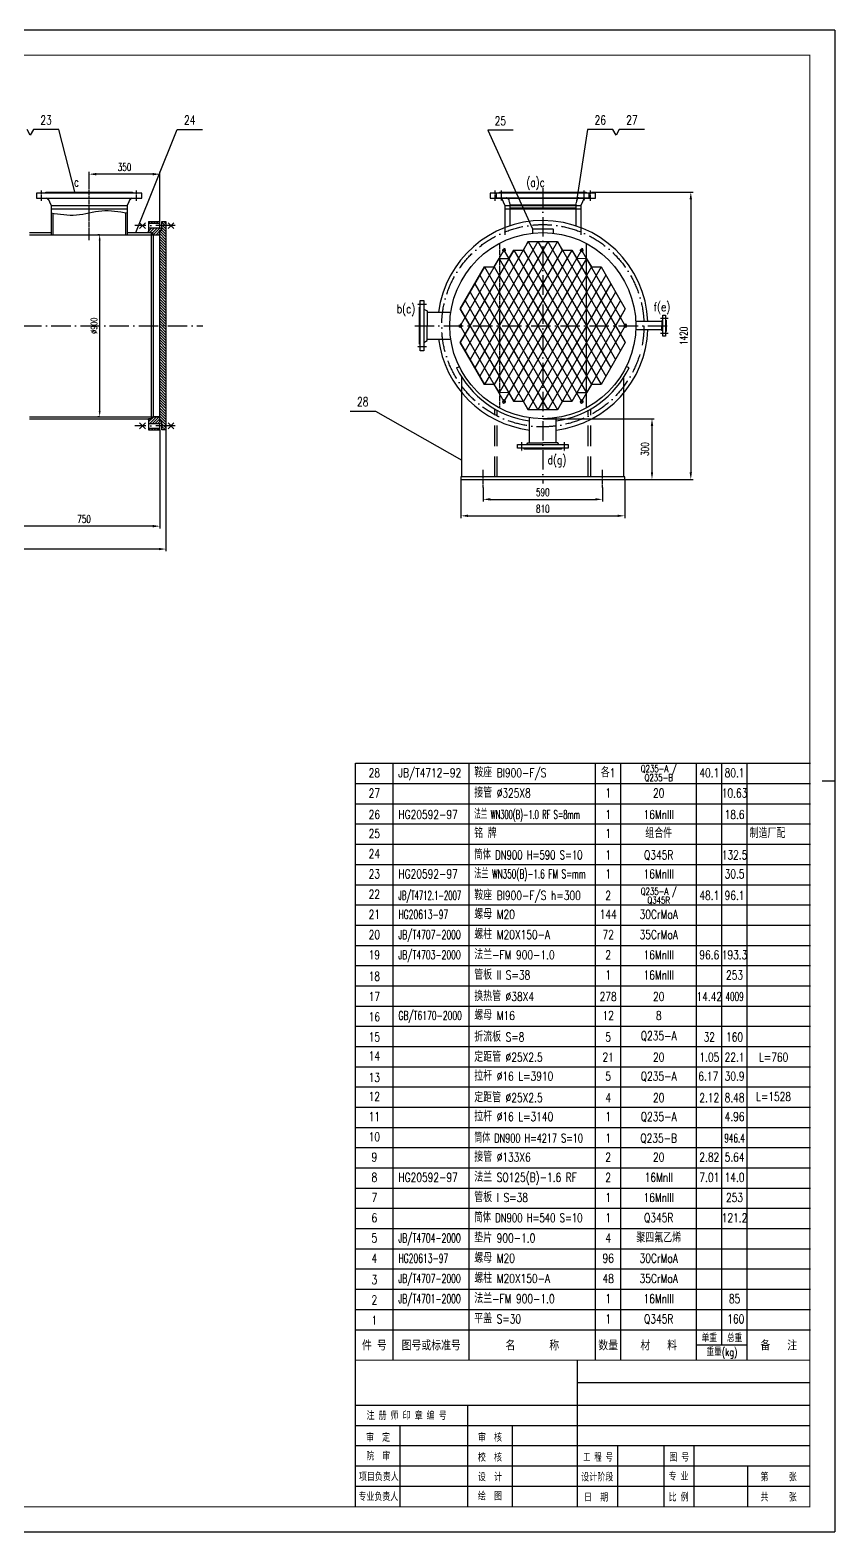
# Model space of a CAD drawing. Extents: x 13635 to 24147, y 6397 to 13822.
# Drawn here: x 20167 to 24147, y 6397 to 13822 of the extents above; entities that cross this region are included whole.
import ezdxf
from ezdxf.enums import TextEntityAlignment as Align

# ---------------------------------------------------------------- set-up
doc = ezdxf.new("R2010")
doc.units = 0
doc.header["$LTSCALE"] = 8
for name, pattern in [('ACAD_ISO10W100', [18, 12, -3, 0, -3]), ('CENTER', [2, 1.25, -0.25, 0.25, -0.25]), ('DASHED', [19.05, 12.7, -6.35]), ('HIDDEN', [0.375, 0.25, -0.125])]:
    doc.linetypes.add(name, pattern=pattern)
for name, color, linetype in [('1', 1, 'Continuous'), ('2', 7, 'CENTER'), ('HGJ', 1, 'Continuous'), ('HGJX', 2, 'CENTER'), ('hgjy', 7, 'Continuous'), ('K1', 4, 'Continuous'), ('tank', 1, 'Continuous'), ('tankx', 2, 'ACAD_ISO10W100'), ('tanky', 7, 'Continuous'), ('zz', 1, 'Continuous'), ('zzx', 2, 'CENTER'), ('zzy', 7, 'DASHED')]:
    doc.layers.add(name, color=color, linetype=linetype)
doc.styles.add('hzfs', font='simplex.shx', dxfattribs={"width": 0.7, "bigfont": 'hzfs.shx'})
doc.styles.add('ST', font='', dxfattribs={"width": 0.75})
doc.styles.get("Standard").update_dxf_attribs({"font": 'txt', "width": 0.7, "bigfont": 'hztxt.shx'})
doc.styles.get('ST').set_extended_font_data('SimSun')
doc.dimstyles.new('ISO-25', dxfattribs={"dimtxt": 2.5, "dimasz": 2.5, "dimexe": 1.25, "dimexo": 0.625, "dimtad": 1, "dimtxsty": 'Standard', "dimcen": 2.5, "dimadec": 0, "dimazin": 0, "dimtfac": 1, "dimtmove": 0, "dimatfit": 3, "dimfxl": 1, "dimarcsym": 0})
pattern_1 = [(45, (10207.572, -10878.961), (-6.735192, 6.735192), [])]

# ---------------------------------------------------------------- blocks, each defined once
blk = doc.blocks.new('*D169')
at = {"layer": '1', "color": 4, "lineweight": -2}
for p, q in [((20511.1, 12810), (20502.1, 12810)), ((20511.1, 12782), (20511.1, 11938)), ((20511.1, 11910), (20502.1, 11910))]:
    blk.add_line(p, q, dxfattribs=at)
at = {"layer": '1', "color": 4}
for points in [[(20506.5, 12782), (20515.8, 12782), (20511.1, 12810)], [(20506.5, 11938), (20515.8, 11938), (20511.1, 11910)]]:
    blk.add_solid(points, dxfattribs=at)
at = {"layer": 'Defpoints', "color": 0}
for p in [(20511.1, 12810), (20511.1, 11910), (20511.1, 11910)]:
    blk.add_point(p, dxfattribs=at)
at = {"layer": '1', "color": 7, "insert": (20483.1, 12360), "char_height": 30, "attachment_point": 5, "rotation": 90, "style": 'hzfs'}
blk.add_mtext('%%C900', dxfattribs=at)
blk = doc.blocks.new('*D173')
at = {"color": 4, "lineweight": -2}
for p, q in [((20059.1, 11840), (20059.1, 11357.8)), ((20809.1, 11845), (20809.1, 11357.8)), ((20774.1, 11369), (20094.1, 11369))]:
    blk.add_line(p, q, dxfattribs=at)
at = {"color": 4}
for points in [[(20094.1, 11374.9), (20094.1, 11363.2), (20059.1, 11369)], [(20774.1, 11374.9), (20774.1, 11363.2), (20809.1, 11369)]]:
    blk.add_solid(points, dxfattribs=at)
at = {"layer": 'Defpoints', "color": 0}
for p in [(20059.1, 11840), (20809.1, 11845), (20059.1, 11369)]:
    blk.add_point(p, dxfattribs=at)
at = {"color": 7, "insert": (20434.1, 11404), "char_height": 37.5, "attachment_point": 5, "style": 'hzfs'}
blk.add_mtext('750', dxfattribs=at)
blk = doc.blocks.new('*D175')
at = {"color": 4, "lineweight": -2}
for p, q in [((20459.1, 13057.5), (20459.1, 13120.4)), ((20774.1, 13109.2), (20494.1, 13109.2)), ((20809.1, 12875), (20809.1, 13120.4))]:
    blk.add_line(p, q, dxfattribs=at)
at = {"color": 4}
for points in [[(20494.1, 13115), (20494.1, 13103.3), (20459.1, 13109.2)], [(20774.1, 13115), (20774.1, 13103.3), (20809.1, 13109.2)]]:
    blk.add_solid(points, dxfattribs=at)
at = {"layer": 'Defpoints', "color": 0}
for p in [(20459.1, 13109.2), (20459.1, 13057.5), (20809.1, 12875)]:
    blk.add_point(p, dxfattribs=at)
at = {"color": 7, "insert": (20634.1, 13144.2), "char_height": 37.5, "attachment_point": 5, "style": 'hzfs'}
blk.add_mtext('350', dxfattribs=at)
blk = doc.blocks.new('*D176')
at = {"color": 4, "lineweight": -2}
for p, q in [((15020.1, 11845), (15020.1, 11244.6)), ((20839.1, 11845), (20839.1, 11244.6)), ((20804.1, 11255.9), (15055.1, 11255.9))]:
    blk.add_line(p, q, dxfattribs=at)
at = {"color": 4}
for points in [[(15055.1, 11261.7), (15055.1, 11250), (15020.1, 11255.9)], [(20804.1, 11261.7), (20804.1, 11250), (20839.1, 11255.9)]]:
    blk.add_solid(points, dxfattribs=at)
at = {"layer": 'Defpoints', "color": 0}
for p in [(15020.1, 11845), (20839.1, 11845), (15020.1, 11255.9)]:
    blk.add_point(p, dxfattribs=at)
at = {"color": 7, "insert": (17775.6, 11300.7), "char_height": 37.5, "attachment_point": 5, "style": 'hzfs'}
blk.add_mtext('(5783)', dxfattribs=at)
blk = doc.blocks.new('*D188')
at = {"color": 4, "lineweight": -2}
for p, q in [((22407.6, 11560), (22407.6, 11490.4)), ((22997.6, 11560), (22997.6, 11490.4)), ((22442.6, 11501.6), (22962.6, 11501.6))]:
    blk.add_line(p, q, dxfattribs=at)
at = {"color": 4}
for points in [[(22442.6, 11507.5), (22442.6, 11495.8), (22407.6, 11501.6)], [(22962.6, 11507.5), (22962.6, 11495.8), (22997.6, 11501.6)]]:
    blk.add_solid(points, dxfattribs=at)
at = {"layer": 'Defpoints', "color": 0}
for p in [(22407.6, 11560), (22997.6, 11560), (22997.6, 11501.6)]:
    blk.add_point(p, dxfattribs=at)
at = {"color": 7, "insert": (22702.6, 11536.6), "char_height": 37.5, "attachment_point": 5, "style": 'hzfs'}
blk.add_mtext('590', dxfattribs=at)
blk = doc.blocks.new('*D189')
at = {"color": 4, "lineweight": -2}
for p, q in [((22297.6, 11600), (22297.6, 11408.9)), ((23107.6, 11600), (23107.6, 11408.9)), ((22332.6, 11420.1), (23072.6, 11420.1))]:
    blk.add_line(p, q, dxfattribs=at)
at = {"color": 4}
for points in [[(22332.6, 11426), (22332.6, 11414.3), (22297.6, 11420.1)], [(23072.6, 11426), (23072.6, 11414.3), (23107.6, 11420.1)]]:
    blk.add_solid(points, dxfattribs=at)
at = {"layer": 'Defpoints', "color": 0}
for p in [(22297.6, 11600), (23107.6, 11600), (23107.6, 11420.1)]:
    blk.add_point(p, dxfattribs=at)
at = {"color": 7, "insert": (22702.6, 11455.1), "char_height": 37.5, "attachment_point": 5, "style": 'hzfs'}
blk.add_mtext('810', dxfattribs=at)
blk = doc.blocks.new('*D162')
at = {"color": 4, "lineweight": -2}
for p, q in [((22942.6, 13020), (23445.7, 13020)), ((23434.4, 12985), (23434.4, 11635)), ((23107.6, 11600), (23445.7, 11600))]:
    blk.add_line(p, q, dxfattribs=at)
at = {"color": 4}
for points in [[(23428.6, 12985), (23440.2, 12985), (23434.4, 13020)], [(23428.6, 11635), (23440.2, 11635), (23434.4, 11600)]]:
    blk.add_solid(points, dxfattribs=at)
at = {"layer": 'Defpoints', "color": 0}
for p in [(22942.6, 13020), (23107.6, 11600), (23434.4, 11600)]:
    blk.add_point(p, dxfattribs=at)
at = {"color": 7, "insert": (23399.4, 12310), "char_height": 37.5, "attachment_point": 5, "rotation": 90, "style": 'hzfs'}
blk.add_mtext('1420', dxfattribs=at)
blk = doc.blocks.new('*D190')
at = {"color": 4, "lineweight": -2}
for p, q in [((22702.6, 11900), (23253.8, 11900)), ((23242.5, 11865), (23242.5, 11635)), ((23107.6, 11600), (23253.8, 11600))]:
    blk.add_line(p, q, dxfattribs=at)
at = {"color": 4}
for points in [[(23236.7, 11865), (23248.4, 11865), (23242.5, 11900)], [(23236.7, 11635), (23248.4, 11635), (23242.5, 11600)]]:
    blk.add_solid(points, dxfattribs=at)
at = {"layer": 'Defpoints', "color": 0}
for p in [(22702.6, 11900), (23107.6, 11600), (23242.5, 11600)]:
    blk.add_point(p, dxfattribs=at)
at = {"color": 7, "insert": (23207.5, 11750), "char_height": 37.5, "attachment_point": 5, "rotation": 90, "style": 'hzfs'}
blk.add_mtext('300', dxfattribs=at)

msp = doc.modelspace()

# ---------------------------------------------------------------- hatches: boundary and pattern name
at = {"layer": '2'}
h = msp.add_hatch(dxfattribs=at)
h.set_pattern_fill('ANSI31', color=256, scale=3, style=0)
h.set_pattern_definition(pattern_1)
h.paths.add_polyline_path([(20809.09138, 12866.48151), (20809.09138, 12874.98151), (20753.09138, 12874.98151), (20753.09138, 12866.48151)])
h.paths.add_polyline_path([(20809.09138, 12809.98151), (20809.09138, 12832.48151), (20819.09138, 12832.48151), (20819.09138, 12837.48151), (20809.09138, 12843.48151), (20753.09138, 12843.48151), (20753.09138, 12819.98151), (20767.09138, 12819.98151), (20777.09138, 12809.98151)])
h = msp.add_hatch(dxfattribs=at)
h.set_pattern_fill('ANSI31', color=256, scale=3, angle=-90, style=0)
h.set_pattern_definition([(315, (10207.572, -10878.961), (6.735192, 6.735192), [])])
h.paths.add_polyline_path([(20839.09138, 12359.98151), (20839.09138, 12854.98151), (20819.09138, 12854.98151), (20819.09138, 12832.48151), (20809.09138, 12832.48151), (20809.09138, 12359.98151)])
h.paths.add_polyline_path([(20839.09138, 12854.98151), (20839.09138, 12874.98151), (20819.09138, 12874.98151), (20819.09138, 12854.98151)])
h.paths.add_polyline_path([(20819.09138, 11887.48151), (20819.09138, 11864.98151), (20839.09138, 11864.98151), (20839.09138, 12359.98151), (20809.09138, 12359.98151), (20809.09138, 11887.48151)])
h.paths.add_polyline_path([(20839.09138, 11844.98151), (20839.09138, 11864.98151), (20819.09138, 11864.98151), (20819.09138, 11844.98151)])
h = msp.add_hatch(dxfattribs=at)
h.set_pattern_fill('ANSI31', color=256, scale=3, style=0)
h.set_pattern_definition(pattern_1)
h.paths.add_polyline_path([(20809.09138, 11876.48151), (20819.09138, 11882.48151), (20819.09138, 11887.48151), (20809.09138, 11887.48151), (20809.09138, 11909.98151), (20777.09138, 11909.98151), (20767.09138, 11899.98151), (20753.09138, 11899.98151), (20753.09138, 11876.48151)])
h.paths.add_polyline_path([(20809.09138, 11844.98151), (20809.09138, 11853.48151), (20753.09138, 11853.48151), (20753.09138, 11844.98151)])

# ---------------------------------------------------------------- linework, layer by layer
for p, q in [((24147.38427, 13821.68095), (13634.88427, 13821.68095)), ((24147.38427, 13821.68095), (24147.38427, 6396.68095)), ((22430.224, 13326.02403), (22651.88195, 12839.16794)), ((22924.24081, 13329.76979), (22869.38428, 12974.98151)), ((22651.88195, 12839.16794), (22751.88195, 12839.16794)), ((22651.88195, 12839.16794), (22651.88195, 12816.82817)), ((22753.3866, 12839.16794), (22753.3866, 12816.82817)), ((21874.60354, 11937.42258), (22302.63428, 11694.78803)), ((24147.38427, 10109.18095), (24084.88427, 10109.18095)), ((24022.38427, 7134.18095), (22874.42072, 7134.18095)), ((24022.38427, 7021.68095), (21775.86818, 7021.68095)), ((24022.38427, 6921.68095), (21775.86818, 6921.68095)), ((24022.38427, 6821.68095), (21775.86818, 6821.68095)), ((23448.92025, 6821.68095), (23448.92025, 6521.68095)), ((24022.38427, 6721.68095), (21775.86818, 6721.68095)), ((24022.38427, 6621.68095), (21775.86818, 6621.68095)), ((13634.88427, 6396.68095), (24147.38427, 6396.68095))]:
    msp.add_line(p, q)
at = {"color": 7}
for p, q in [((22874.42072, 6521.68095), (22874.42072, 7246.68095)), ((22331.03958, 6521.68095), (22331.03958, 7021.68095)), ((21997.11818, 6518.72137), (21997.11818, 6921.68095)), ((22552.28958, 6518.72137), (22552.28958, 6921.68095)), ((23073.01629, 6521.68095), (23073.01629, 6821.68095)), ((23302.78284, 6521.68095), (23302.78284, 6821.68095)), ((23717.28143, 6521.68095), (23717.28143, 6721.68095))]:
    msp.add_line(p, q, dxfattribs=at)
at = {"layer": '1'}
for p, q in [((20819.09138, 12874.98151), (20839.09138, 12874.98151)), ((20839.09138, 12874.98151), (20839.09138, 11844.98151)), ((20164.09138, 12819.98151), (20270.59138, 12819.98151)), ((20164.09138, 12809.98151), (20809.09138, 12809.98151)), ((20647.59138, 12819.98151), (20767.09138, 12819.98151)), ((22606.63428, 12734.10449), (22630.63428, 12775.67371)), ((22630.63428, 12775.67371), (22774.63428, 12775.67371)), ((22774.63428, 12775.67371), (22798.63428, 12734.10449)), ((22534.63428, 12692.53527), (22558.63428, 12734.10449)), ((22558.63428, 12734.10449), (22606.63428, 12734.10449)), ((22798.63428, 12734.10449), (22846.63428, 12734.10449)), ((22846.63428, 12734.10449), (22870.63428, 12692.53527)), ((22294.63428, 12443.11995), (22414.63428, 12650.96605)), ((22414.63428, 12650.96605), (22462.63428, 12650.96605)), ((22462.63428, 12650.96605), (22486.63428, 12692.53527)), ((22486.63428, 12692.53527), (22534.63428, 12692.53527)), ((22870.63428, 12692.53527), (22917.63428, 12694.26732)), ((22917.63428, 12694.26732), (22942.63428, 12650.96605)), ((22942.63428, 12650.96605), (22990.63428, 12650.96605)), ((22990.63428, 12650.96605), (23110.63428, 12443.11995)), ((22114.63428, 12442.3319), (22130.08426, 12433.599)), ((22130.08426, 12433.599), (22130.08426, 12359.98151)), ((22342.63428, 12359.98151), (22294.63428, 12443.11995)), ((23086.63428, 12401.55073), (23062.63428, 12359.98151)), ((23110.63428, 12443.11995), (23086.63428, 12401.55073)), ((22130.08426, 12286.36403), (22130.08426, 12359.98151)), ((22294.63428, 12276.84308), (22342.63428, 12359.98151)), ((23062.63428, 12359.98151), (23110.63428, 12276.84308)), ((23296.63428, 12386.85263), (23291.01633, 12383.41662)), ((23291.01633, 12383.41662), (23291.01633, 12359.98151)), ((23291.01633, 12336.54641), (23291.01633, 12359.98151)), ((23296.63428, 12333.1104), (23291.01633, 12336.54641)), ((22114.63428, 12277.63113), (22130.08426, 12286.36403)), ((22414.63428, 12068.99698), (22294.63428, 12276.84308)), ((23110.63428, 12276.84308), (22990.63428, 12068.99698)), ((22462.63428, 12068.99698), (22414.63428, 12068.99698)), ((22487.63428, 12029.15981), (22462.63428, 12068.99698)), ((22534.63428, 12027.42776), (22487.63428, 12029.15981)), ((22942.63428, 12068.99698), (22918.63428, 12027.42776)), ((22990.63428, 12068.99698), (22942.63428, 12068.99698)), ((22558.63428, 11985.85854), (22534.63428, 12027.42776)), ((22606.63428, 11985.85854), (22558.63428, 11985.85854)), ((22630.63428, 11944.28932), (22606.63428, 11985.85854)), ((22798.63428, 11985.85854), (22774.63428, 11944.28932)), ((22846.63428, 11985.85854), (22798.63428, 11985.85854)), ((22870.63428, 12027.42776), (22846.63428, 11985.85854)), ((22918.63428, 12027.42776), (22870.63428, 12027.42776)), ((20164.09138, 11909.98151), (20809.09138, 11909.98151)), ((20164.09138, 11899.98151), (20767.09138, 11899.98151)), ((22774.63428, 11944.28932), (22630.63428, 11944.28932)), ((20839.09138, 11844.98151), (20819.09138, 11844.98151)), ((22622.89963, 11771.98151), (22628.04589, 11780.23682)), ((22628.04589, 11780.23682), (22702.63428, 11780.23682)), ((22777.22266, 11780.23682), (22702.63428, 11780.23682)), ((22782.36892, 11771.98151), (22777.22266, 11780.23682))]:
    msp.add_line(p, q, dxfattribs=at)
at = {"layer": '1', "color": 0}
for p, q in [((22630.63428, 12775.67371), (22318.63428, 12235.27386)), ((22678.63428, 12775.67371), (22342.63428, 12193.70464)), ((22726.63428, 12775.67371), (22366.63428, 12152.13542)), ((22774.63428, 12775.67371), (22390.63428, 12110.5662)), ((22630.63428, 12775.67371), (23014.63428, 12110.5662)), ((22678.63428, 12775.67371), (23038.63428, 12152.13542)), ((22726.63428, 12775.67371), (23062.63428, 12193.70464)), ((22774.63428, 12775.67371), (23086.63428, 12235.27386)), ((22558.63428, 12734.10449), (22294.63428, 12276.84308)), ((22510.63428, 12734.10449), (22294.63428, 12359.98151)), ((22798.63428, 12734.10449), (22414.63428, 12068.99698)), ((22846.63428, 12734.10449), (22462.63428, 12068.99698)), ((22894.63428, 12734.10449), (22486.63428, 12027.42776)), ((22510.63428, 12734.10449), (22918.63428, 12027.42776)), ((22558.63428, 12734.10449), (22942.63428, 12068.99698)), ((22606.63428, 12734.10449), (22990.63428, 12068.99698)), ((22846.63428, 12734.10449), (23110.63428, 12276.84308)), ((22894.63428, 12734.10449), (23110.63428, 12359.98151)), ((22414.63428, 12650.96605), (22294.63428, 12443.11995)), ((22414.63428, 12650.96605), (22798.63428, 11985.85854)), ((22462.63428, 12650.96605), (22846.63428, 11985.85854)), ((22486.63428, 12692.53527), (22894.63428, 11985.85854)), ((22918.63428, 12692.53527), (22510.63428, 11985.85854)), ((22942.63428, 12650.96605), (22558.63428, 11985.85854)), ((22990.63428, 12650.96605), (22606.63428, 11985.85854)), ((22990.63428, 12650.96605), (23110.63428, 12443.11995)), ((22366.63428, 12567.82761), (22726.63428, 11944.28932)), ((22390.63428, 12609.39683), (22774.63428, 11944.28932)), ((23014.63428, 12609.39683), (22630.63428, 11944.28932)), ((23038.63428, 12567.82761), (22678.63428, 11944.28932)), ((22318.63428, 12484.68917), (22630.63428, 11944.28932)), ((22342.63428, 12526.25839), (22678.63428, 11944.28932)), ((23062.63428, 12526.25839), (22726.63428, 11944.28932)), ((23086.63428, 12484.68917), (22774.63428, 11944.28932)), ((22294.63428, 12443.11995), (22558.63428, 11985.85854)), ((23110.63428, 12443.11995), (22846.63428, 11985.85854)), ((22294.63428, 12359.98151), (22510.63428, 11985.85854)), ((23110.63428, 12359.98151), (22894.63428, 11985.85854)), ((22294.63428, 12276.84308), (22414.63428, 12068.99698)), ((23110.63428, 12276.84308), (22990.63428, 12068.99698))]:
    msp.add_line(p, q, dxfattribs=at)
at = {"layer": '1'}
for centre in [(22510.63428, 12734.10449), (22894.63428, 12734.10449), (22294.63428, 12359.98151), (23110.63428, 12359.98151), (22510.63428, 11985.85854), (22894.63428, 11985.85854)]:
    msp.add_circle(centre, 5, dxfattribs=at)
at = {"layer": '1', "color": 0}
for centre in [(22510.63428, 12734.10449), (22894.63428, 12734.10449), (22294.63428, 12359.98151), (23110.63428, 12359.98151), (22510.63428, 11985.85854), (22894.63428, 11985.85854)]:
    msp.add_arc(centre, 8, 180, 90, dxfattribs=at)
at = {"layer": '2'}
msp.add_line((22487.63428, 12766.1145), (22487.63428, 11953.84853), dxfattribs=at)
at = {"layer": 'HGJ'}
for p, q in [((20719.09138, 13015.98151), (20199.09138, 13015.98151)), ((20199.09138, 13015.98151), (20199.09138, 12989.98151)), ((20244.59138, 13015.98151), (20244.59138, 13019.98151)), ((20244.59138, 13019.98151), (20673.59138, 13019.98151)), ((20673.59138, 13019.98151), (20673.59138, 13015.98151)), ((20719.09138, 12989.98151), (20719.09138, 13015.98151)), ((22962.63428, 13015.98151), (22442.63428, 13015.98151)), ((22442.63428, 13015.98151), (22442.63428, 12989.98151)), ((22488.13428, 13015.98151), (22488.13428, 13019.98151)), ((22488.13428, 13019.98151), (22917.13428, 13019.98151)), ((22917.13428, 13019.98151), (22917.13428, 13015.98151)), ((22962.63428, 12989.98151), (22962.63428, 13015.98151)), ((20199.09138, 12989.98151), (20719.09138, 12989.98151)), ((20254.09138, 12989.98151), (20270.59138, 12953.98151)), ((20270.59138, 12953.98151), (20270.59138, 12809.98151)), ((20270.59138, 12953.98151), (20647.59138, 12953.98151)), ((20270.59138, 12937.98151), (20647.59138, 12937.98151)), ((20664.09138, 12989.98151), (20647.59138, 12953.98151)), ((20647.59138, 12953.98151), (20647.59138, 12809.98151)), ((22442.63428, 12989.98151), (22962.63428, 12989.98151)), ((22497.63428, 12989.98151), (22514.13428, 12953.98151)), ((22514.13428, 12953.98151), (22514.13428, 12809.98151)), ((22514.13428, 12953.98151), (22891.13428, 12953.98151)), ((22514.13428, 12937.98151), (22891.13428, 12937.98151)), ((22907.63428, 12989.98151), (22891.13428, 12953.98151)), ((22891.13428, 12953.98151), (22891.13428, 12809.98151)), ((20279.34138, 12916.60299), (20279.34138, 12809.98151)), ((20638.84138, 12919.36004), (20638.84138, 12809.98151)), ((22096.63428, 12234.98151), (22096.63428, 12484.98151)), ((22096.63428, 12484.98151), (22114.63428, 12484.98151)), ((22114.63428, 12484.98151), (22114.63428, 12234.98151)), ((22092.63428, 12267.98151), (22092.63428, 12451.98151)), ((22092.63428, 12451.98151), (22096.63428, 12451.98151)), ((22130.08426, 12426.48151), (22248.06321, 12426.48151)), ((23296.63428, 12412.48151), (23308.63428, 12412.48151)), ((23296.63428, 12307.48151), (23296.63428, 12412.48151)), ((23308.63428, 12412.48151), (23308.63428, 12307.48151)), ((23291.01633, 12379.98151), (23162.14618, 12379.98151)), ((23291.01633, 12339.98151), (23162.14618, 12339.98151)), ((23308.63428, 12387.98151), (23312.63428, 12387.98151)), ((23312.63428, 12331.98151), (23308.63428, 12331.98151)), ((23312.63428, 12387.98151), (23312.63428, 12331.98151)), ((22096.63428, 12267.98151), (22092.63428, 12267.98151)), ((22130.08426, 12293.48151), (22248.06321, 12293.48151)), ((23308.63428, 12307.48151), (23296.63428, 12307.48151)), ((22114.63428, 12234.98151), (22096.63428, 12234.98151)), ((22636.13428, 11780.23682), (22636.13428, 11904.81369)), ((22769.13428, 11780.23682), (22769.13428, 11904.81369)), ((22577.63428, 11753.98151), (22577.63428, 11771.98151)), ((22577.63428, 11771.98151), (22827.63428, 11771.98151)), ((22827.63428, 11753.98151), (22577.63428, 11753.98151)), ((22610.63428, 11749.98151), (22610.63428, 11753.98151)), ((22794.63428, 11749.98151), (22610.63428, 11749.98151)), ((22794.63428, 11753.98151), (22794.63428, 11749.98151)), ((22827.63428, 11771.98151), (22827.63428, 11753.98151)), ((21775.86818, 7246.68095), (21775.86818, 10196.68095)), ((21775.86818, 10196.68095), (24025.86818, 10196.68095))]:
    msp.add_line(p, q, dxfattribs=at)
at = {"layer": 'HGJ', "color": 0, "linetype": 'HIDDEN'}
for p, q in [((22932.63428, 13015.98151), (22472.63428, 13015.98151)), ((22472.63428, 13015.98151), (22472.63428, 12991.98151)), ((22517.63428, 13015.98151), (22517.63428, 13019.98151)), ((22517.63428, 13019.98151), (22887.63428, 13019.98151)), ((22887.63428, 13019.98151), (22887.63428, 13015.98151)), ((22932.63428, 12991.98151), (22932.63428, 13015.98151)), ((22472.63428, 12991.98151), (22932.63428, 12991.98151)), ((22531.63428, 12991.98151), (22540.13428, 12957.98151)), ((22540.13428, 12957.98151), (22540.13428, 12853.93875)), ((22540.13428, 12957.98151), (22865.13428, 12957.98151)), ((22540.13428, 12941.98151), (22865.13428, 12941.98151)), ((22873.63428, 12991.98151), (22865.13428, 12957.98151)), ((22865.13428, 12957.98151), (22865.13428, 12853.93875))]:
    msp.add_line(p, q, dxfattribs=at)
at = {"layer": 'HGJ'}
for centre, start, end in [((20247.6744, 12979.98151), 24.623564786, 90), ((20670.50837, 12979.98151), 90, 155.376435214), ((22491.21729, 12979.98151), 24.623564786, 90), ((22914.05126, 12979.98151), 90, 155.376435214)]:
    msp.add_arc(centre, 10, start, end, dxfattribs=at)
at = {"layer": 'HGJ', "color": 0, "linetype": 'HIDDEN'}
for centre, start, end in [((22523.82651, 12981.98151), 14.036243468, 90), ((22881.44204, 12981.98151), 90, 165.963756532)]:
    msp.add_arc(centre, 10, start, end, dxfattribs=at)
at = {"layer": 'HGJX'}
for p, q in [((20224.09138, 12977.48151), (20224.09138, 13028.48151)), ((20459.09138, 12782.48151), (20459.09138, 13057.48151)), ((20694.09138, 12977.48151), (20694.09138, 13028.48151)), ((22467.63428, 12977.48151), (22467.63428, 13028.48151)), ((22497.63428, 12979.48151), (22497.63428, 13028.48151)), ((22907.63428, 12979.48151), (22907.63428, 13028.48151)), ((22937.63428, 12977.48151), (22937.63428, 13028.48151)), ((22127.13428, 12464.98151), (22082.63428, 12464.98151)), ((23284.13428, 12397.48151), (23322.63428, 12397.48151)), ((22127.13428, 12254.98151), (22082.63428, 12254.98151)), ((23284.13428, 12322.48151), (23322.63428, 12322.48151)), ((22597.63428, 11784.48151), (22597.63428, 11739.98151)), ((22807.63428, 11784.48151), (22807.63428, 11739.98151))]:
    msp.add_line(p, q, dxfattribs=at)
at = {"layer": 'hgjy'}
for p, q in [((20168.1001, 13302.70729), (20152.4751, 13329.76979)), ((20183.7251, 13329.76979), (20168.1001, 13302.70729)), ((20308.7251, 13329.76979), (20183.7251, 13329.76979)), ((20390.592, 13015.98151), (20308.7251, 13329.76979)), ((20689.50374, 12819.98151), (20894.00483, 13329.76979)), ((20894.00483, 13329.76979), (21019.00483, 13329.76979)), ((22555.224, 13326.02403), (22430.224, 13326.02403)), ((23049.24081, 13329.76979), (22924.24081, 13329.76979)), ((23064.86581, 13302.70729), (23049.24081, 13329.76979)), ((23080.49081, 13329.76979), (23064.86581, 13302.70729)), ((23205.49081, 13329.76979), (23080.49081, 13329.76979)), ((21749.60354, 11937.42258), (21874.60354, 11937.42258)), ((21963.36818, 7246.68095), (21963.36818, 10196.68095)), ((22338.36818, 7246.68095), (22338.36818, 10196.68095)), ((22963.36818, 7246.68095), (22963.36818, 10196.68095)), ((23088.36818, 7246.68095), (23088.36818, 10196.68095)), ((23463.36818, 7246.68095), (23463.36818, 10196.68095)), ((23588.36818, 7321.68095), (23588.36818, 10196.68095)), ((23713.36818, 7246.68095), (23713.36818, 10196.68095)), ((21775.86818, 10096.68095), (24025.86818, 10096.68095)), ((21775.86818, 9996.68095), (24025.86818, 9996.68095)), ((21775.86818, 9896.68095), (24025.86818, 9896.68095)), ((21775.86818, 9796.68095), (24025.86818, 9796.68095)), ((21775.86818, 9696.68095), (24025.86818, 9696.68095)), ((21775.86818, 9596.68095), (24025.86818, 9596.68095)), ((21775.86818, 9496.68095), (24025.86818, 9496.68095)), ((21775.86818, 9396.68095), (24025.86818, 9396.68095)), ((21775.86818, 9296.68095), (24025.86818, 9296.68095)), ((21775.86818, 9196.68095), (24025.86818, 9196.68095)), ((21775.86818, 9096.68095), (24025.86818, 9096.68095)), ((21775.86818, 8996.68095), (24025.86818, 8996.68095)), ((21775.86818, 8896.68095), (24025.86818, 8896.68095)), ((21775.86818, 8796.68095), (24025.86818, 8796.68095)), ((21775.86818, 8696.68095), (24025.86818, 8696.68095)), ((21775.86818, 8596.68095), (24025.86818, 8596.68095)), ((21775.86818, 8496.68095), (24025.86818, 8496.68095)), ((21775.86818, 8396.68095), (24025.86818, 8396.68095)), ((21775.86818, 8296.68095), (24025.86818, 8296.68095)), ((21775.86818, 8196.68095), (24025.86818, 8196.68095)), ((21775.86818, 8096.68095), (24025.86818, 8096.68095)), ((21775.86818, 7996.68095), (24025.86818, 7996.68095)), ((21775.86818, 7896.68095), (24025.86818, 7896.68095)), ((21775.86818, 7796.68095), (24025.86818, 7796.68095)), ((21775.86818, 7696.68095), (24025.86818, 7696.68095)), ((21775.86818, 7596.68095), (24025.86818, 7596.68095)), ((21775.86818, 7496.68095), (24025.86818, 7496.68095)), ((21775.86818, 7396.68095), (24025.86818, 7396.68095)), ((23463.36818, 7321.68095), (23713.36818, 7321.68095))]:
    msp.add_line(p, q, dxfattribs=at)
msp.add_spline([(20270.59138, 12917.98151), (20396.25805, 12907.98151), (20521.92472, 12927.98151), (20647.59138, 12917.98151)], degree=3, dxfattribs=at)
at = {"layer": 'K1', "color": 7}
msp.add_line((21775.86818, 6521.68095), (21775.86818, 7246.68095), dxfattribs=at)
at = {"layer": 'K1', "const_width": 5}
msp.add_lwpolyline([(24022.38427, 6521.68095), (24022.38427, 13696.68095), (13947.38427, 13696.68095), (13947.38427, 6521.68095)], close=True, dxfattribs=at)
at = {"layer": 'K1', "color": 7}
for points in [[(24022.38427, 7246.68095, 5, 5, 0), (21775.86818, 7246.68095, 5, 5, 0), (21775.86818, 6521.68095, 5, 5, 0)], [(24022.38427, 7246.68095, 5, 5, 0), (24022.38427, 6521.68095, 5, 5, 0)], [(24022.38427, 6521.68095, 5, 5, 0), (21775.86818, 6521.68095, 5, 5, 0)]]:
    msp.add_lwpolyline(points, format="xyseb", dxfattribs=at)
at = {"layer": 'tank'}
for p, q in [((20753.09138, 12874.98151), (20753.09138, 12819.98151)), ((20753.09138, 12874.98151), (20809.09138, 12874.98151)), ((20753.09138, 12866.48151), (20809.09138, 12866.48151)), ((20809.09138, 12843.48151), (20809.09138, 12874.98151)), ((20819.09138, 12832.48151), (20819.09138, 12874.98151)), ((20753.09138, 12843.48151), (20809.09138, 12843.48151)), ((20753.09138, 12819.98151), (20767.09138, 12819.98151)), ((20767.09138, 12819.98151), (20777.09138, 12809.98151)), ((20767.09138, 11899.98151), (20767.09138, 12819.98151)), ((20777.09138, 12809.98151), (20809.09138, 12809.98151)), ((20777.09138, 11909.98151), (20777.09138, 12809.98151)), ((20819.09138, 12837.48151), (20809.09138, 12843.48151)), ((20809.09138, 11887.48151), (20809.09138, 12832.48151)), ((20809.09138, 12832.48151), (20819.09138, 12832.48151)), ((20819.09138, 12832.48151), (20819.09138, 12837.48151)), ((22917.63428, 12766.1145), (22917.63428, 11953.84853)), ((20767.09138, 11899.98151), (20753.09138, 11899.98151)), ((20753.09138, 11899.98151), (20753.09138, 11844.98151)), ((20777.09138, 11909.98151), (20767.09138, 11899.98151)), ((20809.09138, 11909.98151), (20777.09138, 11909.98151)), ((20819.09138, 11887.48151), (20809.09138, 11887.48151)), ((20809.09138, 11876.48151), (20819.09138, 11882.48151)), ((20819.09138, 11882.48151), (20819.09138, 11887.48151)), ((20819.09138, 11844.98151), (20819.09138, 11887.48151)), ((20753.09138, 11876.48151), (20809.09138, 11876.48151)), ((20753.09138, 11853.48151), (20809.09138, 11853.48151)), ((20753.09138, 11844.98151), (20809.09138, 11844.98151)), ((20809.09138, 11844.98151), (20809.09138, 11876.48151))]:
    msp.add_line(p, q, dxfattribs=at)
msp.add_circle((22702.63428, 12359.98151), 460, dxfattribs=at)
for start, end in [(90, 172.652630624), (2.204227504, 90), (277.347369376, 357.795772496), (187.347369376, 262.652630624)]:
    msp.add_arc((22702.63428, 12359.98151), 520, start, end, dxfattribs=at)
at = {"layer": 'tankx'}
for p, q in [((22702.63428, 13041.49719), (22702.63428, 11580.50517)), ((20884.16964, 12854.98151), (20684.4193, 12854.98151)), ((20737.23352, 12840.83938), (20708.94925, 12869.12365)), ((20708.94925, 12840.83938), (20737.23352, 12869.12365)), ((20878.01551, 12840.83938), (20849.73124, 12869.12365)), ((20849.73124, 12840.83938), (20878.01551, 12869.12365)), ((14940.13931, 12359.98151), (21021.78264, 12359.98151)), ((22068.9126, 12359.98151), (23333.42629, 12359.98151)), ((20884.16964, 11864.98151), (20684.4193, 11864.98151)), ((20737.23352, 11850.83938), (20708.94925, 11879.12365)), ((20708.94925, 11850.83938), (20737.23352, 11879.12365)), ((20878.01551, 11850.83938), (20849.73124, 11879.12365)), ((20849.73124, 11850.83938), (20878.01551, 11879.12365))]:
    msp.add_line(p, q, dxfattribs=at)
msp.add_circle((22702.63428, 12359.98151), 500, dxfattribs=at)
at = {"layer": 'tanky'}
for points in [[(20761.09138, 12819.98151), (20753.09138, 12829.98151), (20743.09138, 12819.98151)], [(20767.09138, 12819.98151), (20767.09138, 12809.98151), (20777.09138, 12809.98151)], [(20761.09138, 11899.98151), (20753.09138, 11889.98151), (20743.09138, 11899.98151)], [(20767.09138, 11899.98151), (20767.09138, 11909.98151), (20777.09138, 11909.98151)]]:
    msp.add_solid(points, dxfattribs=at)
at = {"layer": 'zz'}
for p, q in [((22275.96172, 12151.23399), (22287.18994, 12156.72735)), ((22302.63428, 11612.48151), (22302.63428, 12103.80775)), ((23102.63428, 11612.48151), (23102.63428, 12103.80775)), ((23129.30683, 12151.23399), (23118.07861, 12156.72735))]:
    msp.add_line(p, q, dxfattribs=at)
msp.add_lwpolyline([(22297.63428, 11599.98151), (23107.63428, 11599.98151), (23107.63428, 11612.48151), (22297.63428, 11612.48151), (22297.63428, 11599.98151)], dxfattribs=at)
for start, end in [(206.069972333, 261.952153753), (278.047846247, 333.930027667)]:
    msp.add_arc((22702.63428, 12359.98151), 475, start, end, dxfattribs=at)
at = {"layer": 'zzx'}
for p, q in [((22407.63428, 11559.98151), (22407.63428, 11647.48151)), ((22997.63428, 11559.98151), (22997.63428, 11647.48151))]:
    msp.add_line(p, q, dxfattribs=at)
at = {"layer": 'zzy'}
for p, q in [((22465.13428, 11612.48151), (22465.13428, 11948.61945)), ((22477.63428, 11612.48151), (22477.63428, 11941.6515)), ((22927.63428, 11612.48151), (22927.63428, 11941.6515)), ((22940.13428, 11612.48151), (22940.13428, 11948.61945))]:
    msp.add_line(p, q, dxfattribs=at)

# ---------------------------------------------------------------- texts
for s, height, style, width, p in [('JB/T4712-92', 43.75, 'hzfs', 0.75, (21988.36818, 10127.93095)), ('鞍座 BI900-F/S', 43.75, 'hzfs', 0.75, (22363.36818, 10127.93095)), ('铭 牌', 43.75, 'hzfs', 0.75, (22363.36818, 9827.93095)), ('HG20592-97', 43.75, 'hzfs', 0.75, (21988.36818, 9627.93095)), ('HG20613-97', 43.75, 'hzfs', 0.63, (21988.36818, 9427.93095)), ('螺母 M20', 43.75, 'hzfs', 0.75, (22363.36818, 9427.93095)), ('JB/T4707-2000', 43.75, 'hzfs', 0.63, (21988.36818, 9327.93095)), ('螺柱 M20X150-A', 43.75, 'hzfs', 0.75, (22363.36818, 9327.93095)), ('JB/T4703-2000', 43.75, 'hzfs', 0.63, (21988.36818, 9227.93095)), ('法兰-FM 900-1.0', 43.75, 'hzfs', 0.75, (22363.36818, 9227.93095)), ('管板 II S=38', 43.75, 'hzfs', 0.75, (22363.36818, 9127.93095)), ('GB/T6170-2000', 43.75, 'hzfs', 0.63, (21988.36818, 8927.93095)), ('螺母 M16', 43.75, 'hzfs', 0.75, (22363.36818, 8927.93095)), ('拉杆 %%C16 L=3910', 43.75, 'hzfs', 0.75, (22363.36818, 8627.93095)), ('拉杆 %%C16 L=3140', 43.75, 'hzfs', 0.75, (22363.36818, 8427.93095)), ('接管 %%C133X6', 43.75, 'hzfs', 0.75, (22363.36818, 8227.93095)), ('HG20592-97', 43.75, 'hzfs', 0.75, (21988.36818, 8127.93095)), ('法兰 SO125(B)-1.6 RF', 43.75, 'hzfs', 0.75, (22363.36818, 8127.93095)), ('管板 I S=38', 43.75, 'hzfs', 0.75, (22363.36818, 8027.93095)), ('JB/T4704-2000', 43.75, 'hzfs', 0.63, (21988.36818, 7827.93095)), ('垫片 900-1.0', 43.75, 'hzfs', 0.75, (22363.36818, 7827.93095)), ('JB/T4701-2000', 43.75, 'hzfs', 0.63, (21988.36818, 7527.93095)), ('法兰-FM 900-1.0', 43.75, 'hzfs', 0.75, (22363.36818, 7527.93095)), ('注 册 师 印 章 编 号', 37.5, 'ST', 0.75, (21831.05814, 6954.90317)), ('审  定', 37.5, 'ST', 0.75, (21828.65125, 6847.02093)), ('审  核', 37.5, 'ST', 0.75, (22381.68112, 6846.89855)), ('院  审', 37.5, 'ST', 0.75, (21829.48948, 6754.63254)), ('校  核', 37.5, 'ST', 0.75, (22381.68112, 6748.54266)), ('工 程 号', 37.5, 'ST', 0.68, (22901.99808, 6748.98972)), ('图 号', 37.5, 'ST', 0.75, (23327.84575, 6748.98972)), ('项目负责人', 37.5, 'ST', 0.75, (21793.13201, 6652.78559)), ('设  计', 37.5, 'ST', 0.75, (22381.68112, 6651.47868)), ('设计阶段', 37.5, 'ST', 0.76, (22891.8141, 6650.70228)), ('专 业', 37.5, 'ST', 0.75, (23324.75301, 6654.89642)), ('第     张 ', 37.5, 'ST', 0.75, (23779.15122, 6651.53406)), ('专业负责人', 37.5, 'ST', 0.75, (21790.82258, 6554.25707)), ('绘  图', 37.5, 'ST', 0.75, (22381.78261, 6557.21457)), ('日  期', 37.5, 'ST', 0.75, (22906.73284, 6550.9594)), ('比 例', 37.5, 'ST', 0.75, (23324.8189, 6551.53406)), ('共     张', 37.5, 'ST', 0.75, (23779.15122, 6551.53406))]:
    msp.add_text(s, height=height, dxfattribs=dict(style=style, width=width)).set_placement(p)
at = {"style": 'hzfs', "width": 0.75}
for s, height, p in [('各1', 43.75, (23025.86818, 10127.93095)), ('Q235-A /', 33.75, (23275.86818, 10152.93095)), ('28', 43.75, (21869.61818, 10127.93095)), ('Q235-B', 33.75, (23275.86818, 10109.18095)), ('40.1', 43.75, (23525.86818, 10127.93095)), ('80.1', 43.75, (23650.86818, 10127.93095)), ('组合件', 43.75, (23275.86818, 9827.93095)), ('制造厂配', 43.75, (23813.87702, 9827.93095)), ('25', 43.75, (21869.61818, 9827.93095)), ('1', 43.75, (23025.86818, 9827.93095)), ('24', 43.75, (21869.61818, 9727.93095)), ('23', 43.75, (21869.61818, 9627.93095)), ('1', 43.75, (23025.86818, 9627.93095)), ('16MnIII', 43.75, (23275.86818, 9627.93095)), ('30.5', 43.75, (23650.86818, 9627.93095)), ('22', 43.75, (21869.61818, 9527.93095)), ('21', 43.75, (21869.61818, 9427.93095)), ('144', 43.75, (23025.86818, 9427.93095)), ('30CrMoA', 43.75, (23275.86818, 9427.93095)), ('20', 43.75, (21869.61818, 9327.93095)), ('72', 43.75, (23025.86818, 9327.93095)), ('35CrMoA', 43.75, (23275.86818, 9327.93095)), ('19', 43.75, (21869.61818, 9227.93095)), ('2', 43.75, (23025.86818, 9227.93095)), ('16MnIII', 43.75, (23275.86818, 9227.93095)), ('96.6', 43.75, (23525.86818, 9227.93095)), ('193.3', 43.75, (23650.86818, 9227.93095)), ('1', 43.75, (23025.86818, 9127.93095)), ('16MnIII', 43.75, (23275.86818, 9127.93095)), ('253', 43.75, (23650.86818, 9127.93095)), ('12', 43.75, (23025.86818, 8927.93095)), ('8', 43.75, (23275.86818, 8927.93095)), ('Q235-A', 43.75, (23275.86818, 8827.93095)), ('14', 43.75, (21869.61818, 8727.93095)), ('5', 43.75, (23025.86818, 8627.93095)), ('Q235-A', 43.75, (23275.86818, 8627.93095)), ('6.17', 43.75, (23520.92401, 8627.93095)), ('30.9', 43.75, (23650.86818, 8627.93095)), ('12', 43.75, (21869.61818, 8527.93095)), ('11', 43.75, (21869.61818, 8427.93095)), ('1', 43.75, (23025.86818, 8427.93095)), ('Q235-A', 43.75, (23275.86818, 8427.93095)), ('4.96', 43.75, (23650.86818, 8427.93095)), ('10', 43.75, (21869.61818, 8327.93095)), ('9', 43.75, (21869.61818, 8227.93095)), ('2', 43.75, (23025.86818, 8227.93095)), ('20', 43.75, (23275.86818, 8227.93095)), ('2.82', 43.75, (23525.86818, 8227.93095)), ('5.64', 43.75, (23650.86818, 8227.93095)), ('8', 43.75, (21869.61818, 8127.93095)), ('2', 43.75, (23025.86818, 8127.93095)), ('16MnII', 43.75, (23275.86818, 8127.93095)), ('7.01', 43.75, (23525.86818, 8127.93095)), ('14.0', 43.75, (23650.86818, 8127.93095)), ('7', 43.75, (21869.61818, 8027.93095)), ('1', 43.75, (23025.86818, 8027.93095)), ('16MnIII', 43.75, (23275.86818, 8027.93095)), ('253', 43.75, (23650.86818, 8027.93095)), ('6', 43.75, (21869.61818, 7927.93095)), ('5', 43.75, (21869.61818, 7827.93095)), ('4', 43.75, (23025.86818, 7827.93095)), ('聚四氟乙烯', 43.75, (23275.86818, 7827.93095)), ('1', 43.75, (23025.86818, 7527.93095)), ('16MnIII', 43.75, (23275.86818, 7527.93095)), ('85', 43.75, (23650.86818, 7527.93095)), ('Q345R', 43.75, (23275.86818, 7427.93095))]:
    msp.add_text(s, height=height, dxfattribs=at).set_placement(p, align=Align.CENTER)
at = {"layer": 'hgjy', "style": 'hzfs'}
for s, height, width, p in [('23', 43.75, 0.75, (20246.2251, 13354.76979)), ('24', 43.75, 0.75, (20956.50483, 13354.76979)), ('25', 43.75, 0.75, (22492.724, 13351.02403)), ('26', 43.75, 0.75, (22986.74081, 13354.76979)), ('27', 43.75, 0.75, (23142.99081, 13354.76979)), ('28', 43.75, 0.75, (21812.10354, 11962.42258)), ('27', 43.75, 0.75, (21869.61818, 10027.93095)), ('1', 43.75, 0.75, (23025.86818, 10027.93095)), ('20', 43.75, 0.75, (23275.86818, 10027.93095)), ('10.63', 43.75, 0.75, (23650.86818, 10027.93095)), ('26', 43.75, 0.75, (21869.61818, 9921.68095)), ('1', 43.75, 0.75, (23025.86818, 9921.68095)), ('16MnIII', 43.75, 0.75, (23275.86818, 9921.68095)), ('18.6', 43.75, 0.75, (23650.86818, 9921.68095)), ('1', 43.75, 0.75, (23025.86818, 9721.68095)), ('Q345R', 43.75, 0.75, (23275.86818, 9721.68095)), ('132.5', 43.75, 0.75, (23650.86818, 9721.68095)), ('Q235-A /', 33.75, 0.75, (23275.86818, 9546.68095)), ('2', 43.75, 0.75, (23025.86818, 9521.68095)), ('Q345R', 33.75, 0.75, (23275.86818, 9502.93095)), ('48.1', 43.75, 0.75, (23525.86818, 9521.68095)), ('96.1', 43.75, 0.75, (23650.86818, 9521.68095)), ('18', 43.75, 0.75, (21869.61818, 9121.68095)), ('17', 43.75, 0.75, (21869.61818, 9021.68095)), ('278', 43.75, 0.75, (23025.86818, 9021.68095)), ('20', 43.75, 0.75, (23275.86818, 9021.68095)), ('14.42', 43.75, 0.75, (23525.86818, 9021.68095)), ('4009', 43.75, 0.6, (23650.86818, 9021.68095)), ('16', 43.75, 0.75, (21869.61818, 8921.68095)), ('15', 43.75, 0.75, (21869.61818, 8821.68095)), ('5', 43.75, 0.75, (23025.86818, 8821.68095)), ('32', 43.75, 0.75, (23525.86818, 8821.68095)), ('160', 43.75, 0.75, (23650.86818, 8821.68095)), ('21', 43.75, 0.75, (23025.86818, 8721.68095)), ('20', 43.75, 0.75, (23275.86818, 8721.68095)), ('1.05', 43.75, 0.75, (23525.86818, 8721.68095)), ('22.1', 43.75, 0.75, (23650.86818, 8721.68095)), ('L=760', 43.75, 0.75, (23843.88932, 8721.68095)), ('13', 43.75, 0.75, (21869.61818, 8621.68095)), ('4', 43.75, 0.75, (23025.86818, 8521.68095)), ('20', 43.75, 0.75, (23275.86818, 8521.68095)), ('2.12', 43.75, 0.75, (23525.86818, 8521.68095)), ('8.48', 43.75, 0.75, (23650.86818, 8521.68095)), ('L=1528', 43.75, 0.75, (23843.88932, 8527.50213)), ('1', 43.75, 0.75, (23025.86818, 8321.68095)), ('Q235-B', 43.75, 0.75, (23275.86818, 8321.68095)), ('946.4', 43.75, 0.6, (23650.86818, 8321.68095)), ('1', 43.75, 0.75, (23025.86818, 7927.93095)), ('Q345R', 43.75, 0.75, (23275.86818, 7928.37898)), ('121.2', 43.75, 0.75, (23650.86818, 7927.93095)), ('4', 43.75, 0.75, (21869.61818, 7727.93095)), ('96', 43.75, 0.75, (23025.86818, 7727.93095)), ('30CrMoA', 43.75, 0.75, (23275.86818, 7727.93095)), ('3', 43.75, 0.75, (21869.61818, 7621.68095)), ('48', 43.75, 0.75, (23025.86818, 7627.93095)), ('35CrMoA', 43.75, 0.75, (23275.86818, 7627.93095)), ('2', 43.75, 0.75, (21869.61818, 7521.68095)), ('1', 43.75, 0.75, (21869.61818, 7421.68095)), ('1', 43.75, 0.75, (23025.86818, 7427.93095)), ('160', 43.75, 0.75, (23657.06857, 7427.93095))]:
    msp.add_text(s, height=height, dxfattribs=dict(at, width=width)).set_placement(p, align=Align.CENTER)
at = {"layer": 'hgjy', "style": 'hzfs', "width": 0.75}
for s, height, p in [('c', 43.75, (20396.59138, 13069.98151)), ('(a)c', 43.75, (22666.8994, 13065.26297)), ('f(e)', 43.75, (23291.95437, 12449.86096)), ('b(c)', 43.75, (22026.23495, 12440.48009)), ('d(g)', 43.75, (22772.864, 11693.71891)), ('单重', 37.5, (23525.86818, 7359.18095)), ('总重', 37.5, (23650.86818, 7359.18095)), ('件 号', 50, (21869.61818, 7321.68095)), ('图号或标准号', 50, (22150.86818, 7321.68095)), ('名      称', 50, (22650.86818, 7321.68095)), ('数量', 50, (23025.86818, 7321.68095)), ('材   料', 50, (23275.86818, 7321.68095)), ('重量(kg)', 37.5, (23588.36818, 7284.18095)), ('备   注', 50, (23869.61818, 7321.68095))]:
    msp.add_text(s, height=height, dxfattribs=at).set_placement(p, align=Align.MIDDLE)
at = {"layer": 'hgjy', "style": 'hzfs'}
for s, width, p in [('接管 %%C325X8', 0.75, (22363.36818, 10027.93095)), ('HG20592-97', 0.75, (21988.36818, 9921.68095)), ('法兰 WN300(B)-1.0 RF S=8mm', 0.55, (22363.36818, 9921.68095)), ('筒体 DN900 H=590 S=10', 0.7, (22363.36818, 9721.68095)), ('法兰 WN350(B)-1.6 FM S=mm', 0.6, (22363.36818, 9627.93095)), ('JB/T4712.1-2007', 0.57, (21988.36818, 9521.68095)), ('鞍座 BI900-F/S h=300', 0.75, (22363.36818, 9521.68095)), ('换热管 %%C38X4', 0.75, (22363.36818, 9021.68095)), ('折流板 S=8', 0.75, (22363.36818, 8821.68095)), ('定距管 %%C25X2.5', 0.75, (22363.36818, 8721.68095)), ('定距管 %%C25X2.5', 0.75, (22363.36818, 8521.68095)), ('筒体 DN900 H=4217 S=10', 0.67, (22363.36818, 8321.68095)), ('筒体 DN900 H=540 S=10', 0.7, (22363.36818, 7927.93095)), ('HG20613-97', 0.63, (21988.36818, 7727.93095)), ('螺母 M20', 0.75, (22363.36818, 7727.93095)), ('JB/T4707-2000', 0.63, (21988.36818, 7627.93095)), ('螺柱 M20X150-A', 0.75, (22363.36818, 7627.93095)), ('平盖 S=30', 0.75, (22363.36818, 7427.93095))]:
    msp.add_text(s, height=43.75, dxfattribs=dict(at, width=width)).set_placement(p)

# ---------------------------------------------------------------- dimensions: what is measured, and where the dimension line sits
for base, p1, p2, picture, middle in [((20459.09138, 13109.16838), (20809.09138, 12874.98151), (20459.09138, 13057.48151), '*D175', (20634.09138, 13144.16838)), ((20059.09138, 11369.04727), (20809.09138, 11844.98151), (20059.09138, 11839.98151), '*D173', (20434.09138, 11404.04727)), ((23107.63428, 11420.11794), (22297.63428, 11599.98151), (23107.63428, 11599.98151), '*D189', (22702.63428, 11455.11794)), ((22997.63428, 11501.64516), (22407.63428, 11559.98151), (22997.63428, 11559.98151), '*D188', (22702.63428, 11536.64516))]:
    dim = msp.add_linear_dim(base=base, p1=p1, p2=p2, dimstyle='ISO-25', override={"dimtxt": 37.5, "dimasz": 35, "dimexe": 11.25, "dimexo": 0, "dimgap": 16.25, "dimtxsty": 'hzfs', "dimcen": 0, "dimclrd": 4, "dimclre": 4, "dimclrt": 7, "dimtfac": 0.7, "dimatfit": 2})
    dim.commit()
    dim.dimension.update_dxf_attribs({"geometry": picture, "text_midpoint": middle})
for base, p1, picture, middle in [((23434.4039, 11599.98151), (22942.63428, 13019.98151), '*D162', (23399.4039, 12309.98151)), ((23242.53772, 11599.98151), (22702.63428, 11899.98151), '*D190', (23207.53772, 11749.98151))]:
    dim = msp.add_linear_dim(base=base, p1=p1, p2=(23107.63428, 11599.98151), angle=90, dimstyle='ISO-25', override={"dimtxt": 37.5, "dimasz": 35, "dimexe": 11.25, "dimexo": 0, "dimgap": 16.25, "dimtxsty": 'hzfs', "dimcen": 0, "dimclrd": 4, "dimclre": 4, "dimclrt": 7, "dimtfac": 0.7, "dimatfit": 2})
    dim.commit()
    dim.dimension.update_dxf_attribs({"geometry": picture, "text_midpoint": middle})
dim = msp.add_linear_dim(base=(15020.09138, 11255.87687), p1=(20839.09138, 11844.98151), p2=(15020.09138, 11844.98151), text='(5783)', dimstyle='ISO-25', override={"dimtxt": 37.5, "dimasz": 35, "dimexe": 11.25, "dimexo": 0, "dimgap": 16.25, "dimtxsty": 'hzfs', "dimcen": 0, "dimclrd": 4, "dimclre": 4, "dimclrt": 7, "dimtfac": 0.7, "dimatfit": 2})
dim.commit()
dim.dimension.update_dxf_attribs({"geometry": '*D176', "text_midpoint": (17775.56309, 11255.87687), "dimtype": 160})
at = {"layer": '1'}
dim = msp.add_linear_dim(base=(20511.139, 11909.98151), p1=(20511.139, 12809.98151), p2=(20511.139, 11909.98151), angle=270, text='%%C<>', dimstyle='ISO-25', override={"dimtxt": 30, "dimasz": 28, "dimexe": 9, "dimexo": 0, "dimgap": 13, "dimtxsty": 'hzfs', "dimcen": 0, "dimclrd": 4, "dimclre": 4, "dimclrt": 7, "dimtfac": 0.7, "dimatfit": 2}, dxfattribs=at)
dim.commit()
dim.dimension.update_dxf_attribs({"geometry": '*D169', "text_midpoint": (20483.139, 12359.98151)})

doc.saveas('drawing.dxf')
